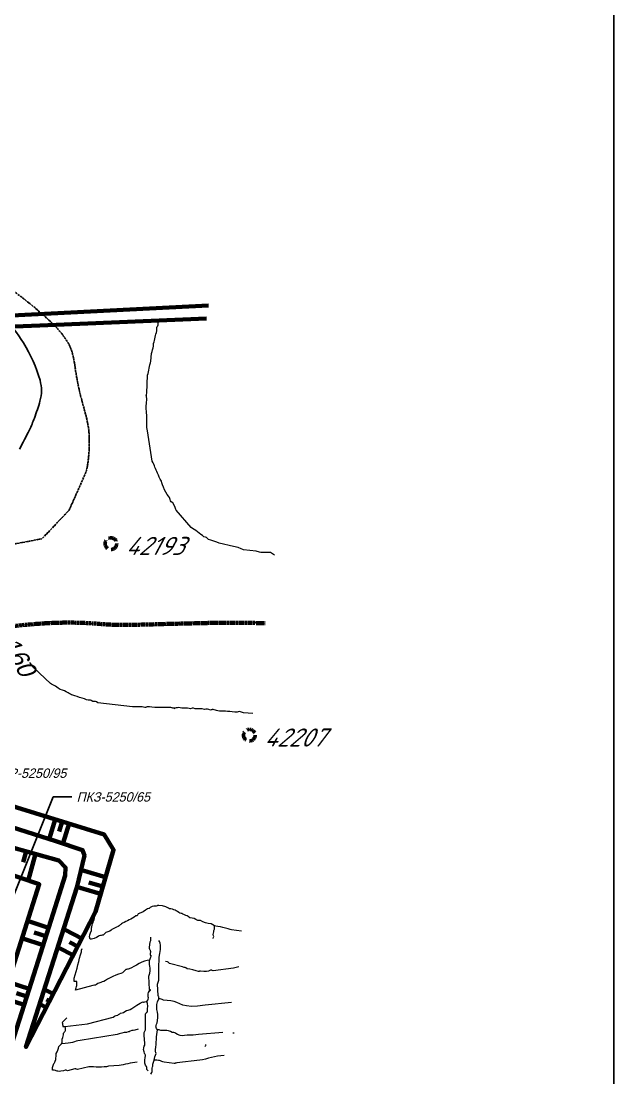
# Model space of a CAD drawing. Header units: centimetres. Extents: x -1591 to 2988, y -2086 to 1278.
# Drawn here: x -206 to 122, y -147 to 437 of the extents above; entities that cross this region are included whole.
import ezdxf
from ezdxf import colors
from ezdxf.entities.mleader import LeaderData, LeaderLine
from ezdxf.math import Vec2, Vec3

# ---------------------------------------------------------------- set-up
doc = ezdxf.new("R2010")
doc.units = ezdxf.units.CM
doc.header["$MEASUREMENT"] = 0
doc.linetypes.add('ACAD_ISO04W100', pattern=[30, 24, -3, 0, -3])
doc.linetypes.add('DASHED', pattern=[7, 5, -2, 0])
for name, color, linetype in [('layer 1', 7, 'Continuous'), ('Lines', 10, 'Continuous'), ('Дороги', 210, 'Continuous'), ('Свердловини', 90, 'Continuous')]:
    doc.layers.add(name, color=color, linetype=linetype)
doc.styles.add('style1', font='isocpeur_0.ttf', dxfattribs={"oblique": 15, "height": 10})
picture_1 = doc.add_image_def('image1.jpg', size_in_pixel=(4696, 8380))

msp = doc.modelspace()

# ---------------------------------------------------------------- linework, layer by layer
at = {"layer": 'layer 1', "lineweight": 20}
for points, knots in [([(-66.071, 142.246), (-66.856, 142.708), (-67.504, 143.193), (-68.266, 143.709), (-68.266, 143.709), (-68.266, 143.709), (-73.752, 143.709), (-73.752, 143.709), (-73.752, 143.709), (-74.662, 144.003), (-75.402, 144.145), (-76.313, 144.44), (-76.313, 144.44), (-76.313, 144.44), (-83.262, 145.172), (-83.262, 145.172), (-83.262, 145.172), (-83.399, 145.21), (-84.888, 146.39), (-88.748, 147), (-88.748, 147), (-88.748, 147), (-96.795, 148.829), (-96.795, 148.829), (-96.795, 148.829), (-98.032, 149.543), (-101.246, 150.729), (-102.647, 151.024), (-102.647, 151.024), (-103.964, 152.239), (-103.508, 152.129), (-105.208, 152.487), (-105.208, 152.487), (-107.054, 153.984), (-110.208, 156.415), (-112.157, 157.607), (-112.157, 157.607), (-112.157, 157.607), (-120.57, 167.117), (-120.57, 167.117), (-120.57, 167.117), (-120.716, 167.354), (-120.941, 169.463), (-122.398, 171.141), (-122.398, 171.141), (-124.048, 172.348), (-123.576, 172.186), (-124.227, 174.067), (-124.227, 174.067), (-125.593, 175.546), (-128.463, 181.212), (-128.616, 183.211), (-128.616, 183.211), (-129.745, 184.64), (-130.086, 186.041), (-130.811, 187.6), (-130.811, 187.6), (-131.966, 189.85), (-132.417, 191.98), (-133.737, 194.183), (-133.737, 194.183), (-133.737, 194.183), (-136.297, 211.008), (-136.297, 211.008), (-136.297, 211.008), (-137.05, 213.331), (-136.663, 216.467), (-136.663, 219.055), (-136.663, 219.055), (-137.782, 226.137), (-136.381, 227.314), (-136.663, 228.931), (-136.663, 228.931), (-137.168, 231.826), (-137.129, 228.968), (-136.663, 231.856), (-136.663, 231.856), (-136.663, 231.856), (-136.297, 241.732), (-136.297, 241.732), (-136.297, 241.732), (-135.501, 244.189), (-135.249, 247.007), (-134.468, 249.413), (-134.468, 249.413), (-134.468, 249.413), (-134.103, 253.802), (-134.103, 253.802), (-134.103, 253.802), (-133.601, 255.253), (-133.45, 256.454), (-133.005, 257.825), (-133.005, 257.825), (-133.005, 257.825), (-133.005, 259.288), (-133.005, 259.288), (-133.005, 259.288), (-132.282, 261.519), (-131.919, 263.949), (-131.177, 266.238), (-131.177, 266.238), (-131.177, 266.238), (-131.177, 268.067), (-131.177, 268.067), (-131.177, 268.067), (-130.819, 269.416), (-130.445, 268.201), (-130.445, 270.993)], [0, 0, 0, 0, 0.0357143, 0.0357143, 0.0357143, 0.0357143, 0.0714286, 0.0714286, 0.0714286, 0.0714286, 0.1071429, 0.1071429, 0.1071429, 0.1071429, 0.1428571, 0.1428571, 0.1428571, 0.1428572, 0.1785714, 0.1785714, 0.1785714, 0.1785714, 0.2142857, 0.2142857, 0.2142857, 0.2142857, 0.25, 0.25, 0.25, 0.25, 0.2857143, 0.2857143, 0.2857143, 0.2857143, 0.3214286, 0.3214286, 0.3214286, 0.3214286, 0.3571429, 0.3571429, 0.3571429, 0.3571429, 0.3928571, 0.3928571, 0.3928571, 0.3928572, 0.4285714, 0.4285714, 0.4285714, 0.4285714, 0.4642857, 0.4642857, 0.4642857, 0.4642857, 0.5, 0.5, 0.5, 0.5, 0.5357143, 0.5357143, 0.5357143, 0.5357143, 0.5714286, 0.5714286, 0.5714286, 0.5714286, 0.6071429, 0.6071429, 0.6071429, 0.6071429, 0.6428571, 0.6428571, 0.6428571, 0.6428572, 0.6785714, 0.6785714, 0.6785714, 0.6785714, 0.7142857, 0.7142857, 0.7142857, 0.7142857, 0.75, 0.75, 0.75, 0.75, 0.7857143, 0.7857143, 0.7857143, 0.7857143, 0.8214286, 0.8214286, 0.8214286, 0.8214286, 0.8571429, 0.8571429, 0.8571429, 0.8571429, 0.8928571, 0.8928571, 0.8928571, 0.8928572, 0.9285714, 0.9285714, 0.9285714, 0.9285714, 1, 1, 1, 1]), ([(-78.141, 54.829), (-78.141, 54.829), (-83.262, 55.195), (-83.262, 55.195), (-83.262, 55.195), (-84.145, 55.481), (-84.596, 55.573), (-85.457, 55.926), (-85.457, 55.926), (-86.812, 55.487), (-86.503, 55.56), (-88.017, 55.56), (-88.017, 55.56), (-92.047, 56.197), (-94.773, 55.829), (-97.527, 56.292), (-97.527, 56.292), (-98.488, 56.624), (-99.05, 56.827), (-100.087, 57.023), (-100.087, 57.023), (-100.873, 56.859), (-100.716, 56.934), (-101.55, 56.658), (-101.55, 56.658), (-102.888, 57.177), (-103.623, 57.188), (-104.842, 57.023), (-104.842, 57.023), (-106.385, 57.622), (-108.161, 57.389), (-109.963, 57.389), (-109.963, 57.389), (-111.548, 57.903), (-110.986, 57.986), (-112.523, 57.389), (-112.523, 57.389), (-114.815, 58.279), (-116.814, 57.231), (-119.107, 58.121), (-119.107, 58.121), (-120.038, 57.819), (-120.977, 57.799), (-121.667, 57.755), (-121.667, 57.755), (-122.871, 57.849), (-122.37, 57.747), (-123.496, 58.121), (-123.496, 58.121), (-123.496, 58.121), (-132.274, 58.121), (-132.274, 58.121), (-132.274, 58.121), (-137.784, 58.992), (-136.423, 58.038), (-137.76, 58.121), (-137.76, 58.121), (-139.789, 58.779), (-142.433, 58.486), (-144.71, 58.486), (-144.71, 58.486), (-144.71, 58.486), (-163.729, 60.681), (-163.729, 60.681), (-163.729, 60.681), (-165.346, 61.614), (-164.701, 61.413), (-166.655, 61.413), (-166.655, 61.413), (-168.195, 62.301), (-167.382, 62.104), (-169.216, 62.144), (-169.216, 62.144), (-170.858, 62.712), (-177.066, 64.797), (-178.36, 65.07), (-178.36, 65.07), (-179.412, 65.837), (-179.078, 65.627), (-180.188, 66.167), (-180.188, 66.167), (-181.589, 66.886), (-183.013, 67.666), (-184.578, 67.996), (-184.578, 67.996), (-185.948, 69.077), (-188.523, 70.636), (-190.064, 71.288), (-190.064, 71.288), (-190.064, 71.288), (-199.208, 80.066), (-199.208, 80.066), (-199.208, 80.066), (-199.955, 81.173), (-200.717, 81.871), (-201.403, 82.992)], [0, 0, 0, 0, 0.04, 0.04, 0.04, 0.04, 0.08, 0.08, 0.08, 0.08, 0.12, 0.12, 0.12, 0.12, 0.16, 0.16, 0.16, 0.16, 0.2, 0.2, 0.2, 0.2, 0.24, 0.24, 0.24, 0.24, 0.28, 0.28, 0.28, 0.28, 0.32, 0.32, 0.32, 0.32, 0.36, 0.36, 0.36, 0.36, 0.4, 0.4, 0.4, 0.4, 0.44, 0.44, 0.44, 0.44, 0.48, 0.48, 0.48, 0.48, 0.52, 0.52, 0.52, 0.52, 0.56, 0.56, 0.56, 0.56, 0.6, 0.6, 0.6, 0.6, 0.64, 0.64, 0.64, 0.64, 0.68, 0.68, 0.68, 0.68, 0.72, 0.72, 0.72, 0.72, 0.76, 0.76, 0.76, 0.76, 0.8, 0.8, 0.8, 0.8, 0.84, 0.84, 0.84, 0.84, 0.88, 0.88, 0.88, 0.88, 0.92, 0.92, 0.92, 0.92, 1, 1, 1, 1]), ([(-84.359, -65.506), (-84.359, -65.506), (-89.846, -64.775), (-89.846, -64.775), (-89.846, -64.775), (-91.498, -64.203), (-97.701, -62.616), (-99.355, -62.58), (-99.355, -62.58), (-99.355, -62.58), (-101.203, -61.517), (-101.203, -61.517), (-101.203, -61.517), (-103.398, -61.435), (-105.247, -60.726), (-107.036, -59.654), (-107.036, -59.654), (-107.036, -59.654), (-108.499, -59.654), (-108.499, -59.654), (-108.499, -59.654), (-110.1, -58.695), (-110.891, -58.234), (-112.889, -58.191), (-112.889, -58.191), (-114.492, -56.746), (-114.427, -57.178), (-116.18, -56.362), (-116.18, -56.362), (-117.329, -55.773), (-117.05, -55.761), (-118.375, -55.631), (-118.375, -55.631), (-120.308, -54.367), (-121.827, -53.255), (-124.227, -53.07), (-124.227, -53.07), (-124.234, -53.068), (-127.488, -51.216), (-130.079, -51.242), (-130.079, -51.242), (-130.865, -51.406), (-130.708, -51.331), (-131.542, -51.607), (-131.542, -51.607), (-132.448, -51.754), (-133.248, -51.595), (-134.834, -52.339), (-134.834, -52.339), (-136.339, -53.528), (-134.879, -52.685), (-136.297, -53.07), (-136.297, -53.07), (-137.878, -54.319), (-139.62, -55.275), (-141.418, -55.996), (-141.418, -55.996), (-142.511, -57.503), (-141.513, -56.668), (-142.881, -57.094), (-142.881, -57.094), (-144.113, -58.066), (-145.205, -58.575), (-146.539, -59.288), (-146.539, -59.288), (-147.765, -59.886), (-148.932, -60.61), (-150.196, -61.117), (-150.196, -61.117), (-152.081, -62.308), (-150.611, -61.873), (-154.951, -64.043), (-154.951, -64.043), (-156.097, -64.601), (-156.081, -64.547), (-157.146, -65.506), (-157.146, -65.506), (-157.878, -65.76), (-158.607, -65.984), (-159.34, -66.238), (-159.34, -66.238), (-159.34, -66.238), (-160.803, -67.701), (-160.803, -67.701), (-160.803, -67.701), (-161.671, -67.768), (-162.184, -67.913), (-162.998, -68.066), (-162.998, -68.066), (-163.522, -68.293), (-165.001, -69.843), (-167.387, -69.895), (-167.387, -69.895), (-167.387, -69.895), (-168.118, -69.895), (-168.118, -69.895), (-168.118, -69.895), (-168.756, -67.929), (-168.035, -67.015), (-167.387, -65.14), (-167.387, -65.14), (-167.355, -63.694), (-167.124, -63.563), (-167.021, -62.214), (-167.021, -62.214), (-166.366, -60.098), (-165.192, -58.366), (-165.192, -54.899)], [0, 0, 0, 0, 0.0357143, 0.0357143, 0.0357143, 0.0357143, 0.0714286, 0.0714286, 0.0714286, 0.0714286, 0.1071429, 0.1071429, 0.1071429, 0.1071429, 0.1428571, 0.1428571, 0.1428571, 0.1428572, 0.1785714, 0.1785714, 0.1785714, 0.1785714, 0.2142857, 0.2142857, 0.2142857, 0.2142857, 0.25, 0.25, 0.25, 0.25, 0.2857143, 0.2857143, 0.2857143, 0.2857143, 0.3214286, 0.3214286, 0.3214286, 0.3214286, 0.3571429, 0.3571429, 0.3571429, 0.3571429, 0.3928571, 0.3928571, 0.3928571, 0.3928572, 0.4285714, 0.4285714, 0.4285714, 0.4285714, 0.4642857, 0.4642857, 0.4642857, 0.4642857, 0.5, 0.5, 0.5, 0.5, 0.5357143, 0.5357143, 0.5357143, 0.5357143, 0.5714286, 0.5714286, 0.5714286, 0.5714286, 0.6071429, 0.6071429, 0.6071429, 0.6071429, 0.6428571, 0.6428571, 0.6428571, 0.6428572, 0.6785714, 0.6785714, 0.6785714, 0.6785714, 0.7142857, 0.7142857, 0.7142857, 0.7142857, 0.75, 0.75, 0.75, 0.75, 0.7857143, 0.7857143, 0.7857143, 0.7857143, 0.8214286, 0.8214286, 0.8214286, 0.8214286, 0.8571429, 0.8571429, 0.8571429, 0.8571429, 0.8928571, 0.8928571, 0.8928571, 0.8928572, 0.9285714, 0.9285714, 0.9285714, 0.9285714, 1, 1, 1, 1]), ([(-100.087, -69.53), (-99.542, -68.043), (-99.555, -68.975), (-100.087, -67.335), (-100.087, -67.335), (-99.719, -66.199), (-99.724, -65.545), (-99.355, -64.409), (-99.355, -64.409), (-99.355, -64.409), (-99.355, -62.58), (-99.355, -62.58)], [0, 0, 0, 0, 0.25, 0.25, 0.25, 0.25, 0.5, 0.5, 0.5, 0.5, 1, 1, 1, 1]), ([(-134.103, -79.039), (-134.103, -79.039), (-134.468, -79.405), (-134.468, -79.405), (-134.468, -79.405), (-135.022, -77.627), (-134.629, -78.93), (-134.468, -76.845), (-134.468, -76.845), (-134.766, -75.516), (-135.697, -76.82), (-134.834, -71.358), (-134.834, -71.358), (-134.395, -70.003), (-134.468, -70.312), (-134.468, -68.798)], [0, 0, 0, 0, 0.2, 0.2, 0.2, 0.2, 0.4, 0.4, 0.4, 0.4, 0.6, 0.6, 0.6, 0.6, 1, 1, 1, 1]), ([(-134.468, -79.405), (-134.928, -80.393), (-134.987, -80.473), (-135.2, -81.6), (-135.2, -81.6), (-138.741, -81.6), (-143.328, -84.884), (-146.539, -86.354), (-146.539, -86.354), (-147.269, -86.496), (-147.637, -86.582), (-148.367, -86.72), (-148.367, -86.72), (-148.367, -86.72), (-150.196, -88.549), (-150.196, -88.549), (-150.196, -88.549), (-152.066, -88.902), (-158.905, -92.095), (-160.437, -93.304), (-160.437, -93.304), (-161.972, -93.628), (-162.194, -94.078), (-163.729, -94.401), (-163.729, -94.401), (-165.004, -95.337), (-165.03, -95.374), (-166.655, -95.498), (-166.655, -95.498), (-166.655, -95.498), (-176.165, -98.059), (-176.165, -98.059), (-176.165, -98.059), (-175.87, -97.149), (-175.728, -96.409), (-175.434, -95.498), (-175.434, -95.498), (-175.434, -95.498), (-175.434, -93.304), (-175.434, -93.304), (-175.434, -93.304), (-175.434, -93.304), (-176.897, -93.304), (-176.897, -93.304), (-176.897, -93.304), (-176.897, -93.304), (-176.897, -91.475), (-176.897, -91.475), (-176.897, -91.475), (-175.226, -86.648), (-174.397, -81.545), (-172.873, -76.845), (-172.873, -76.845), (-172.873, -75.375), (-172.936, -76.121), (-172.507, -75.016)], [0, 0, 0, 0, 0.0666667, 0.0666667, 0.0666667, 0.0666667, 0.1333333, 0.1333333, 0.1333333, 0.1333333, 0.2, 0.2, 0.2, 0.2, 0.2666667, 0.2666667, 0.2666667, 0.2666667, 0.3333333, 0.3333333, 0.3333333, 0.3333333, 0.4, 0.4, 0.4, 0.4, 0.4666667, 0.4666667, 0.4666667, 0.4666667, 0.5333333, 0.5333333, 0.5333333, 0.5333333, 0.6, 0.6, 0.6, 0.6, 0.6666667, 0.6666667, 0.6666667, 0.6666667, 0.7333333, 0.7333333, 0.7333333, 0.7333333, 0.8, 0.8, 0.8, 0.8, 0.8666667, 0.8666667, 0.8666667, 0.8666667, 1, 1, 1, 1]), ([(-89.846, -105.008), (-89.846, -105.008), (-104.476, -106.471), (-104.476, -106.471), (-104.476, -106.471), (-117.279, -108.638), (-118.166, -104.807), (-123.496, -103.911), (-123.496, -103.911), (-123.496, -103.911), (-127.519, -103.545), (-127.519, -103.545), (-127.519, -103.545), (-128.48, -103.213), (-129.042, -103.01), (-130.079, -102.814), (-130.079, -102.814), (-130.174, -101.61), (-130.072, -102.11), (-130.445, -100.985), (-130.445, -100.985), (-130.445, -100.985), (-130.811, -94.767), (-130.811, -94.767), (-130.811, -94.767), (-130.557, -94.035), (-130.333, -93.305), (-130.079, -92.572), (-130.079, -92.572), (-130.067, -92.498), (-130.109, -81.174), (-129.714, -78.674), (-129.714, -78.674), (-129.117, -76.834), (-128.7, -71.812), (-130.079, -70.627)], [0, 0, 0, 0, 0.1, 0.1, 0.1, 0.1, 0.2, 0.2, 0.2, 0.2, 0.3, 0.3, 0.3, 0.3, 0.4, 0.4, 0.4, 0.4, 0.5, 0.5, 0.5, 0.5, 0.6, 0.6, 0.6, 0.6, 0.7, 0.7, 0.7, 0.7, 0.8, 0.8, 0.8, 0.8, 1, 1, 1, 1]), ([(-135.2, -97.693), (-135.2, -97.693), (-135.2, -98.425), (-135.2, -98.425), (-135.2, -98.425), (-134.435, -97.848), (-134.435, -98.27), (-135.2, -97.693), (-135.2, -97.693), (-135.2, -97.693), (-135.566, -90.378), (-135.566, -90.378), (-135.566, -90.378), (-135.473, -89.826), (-134.501, -88.096), (-134.834, -85.989), (-134.834, -85.989), (-135.375, -84.321), (-135.2, -83.436), (-135.2, -81.6)], [0, 0, 0, 0, 0.1666667, 0.1666667, 0.1666667, 0.1666667, 0.3333333, 0.3333333, 0.3333333, 0.3333333, 0.5, 0.5, 0.5, 0.5, 0.6666667, 0.6666667, 0.6666667, 0.6666667, 1, 1, 1, 1]), ([(-85.822, -85.257), (-86.866, -85.454), (-87.761, -85.669), (-88.748, -85.989), (-88.748, -85.989), (-88.748, -85.989), (-100.087, -87.452), (-100.087, -87.452), (-100.087, -87.452), (-101.144, -86.997), (-100.22, -87.191), (-101.55, -87.086), (-101.55, -87.086), (-101.707, -87.121), (-102.996, -88.203), (-105.208, -87.818), (-105.208, -87.818), (-108.635, -87.22), (-107.258, -87.84), (-108.134, -87.818), (-108.134, -87.818), (-109.367, -87.339), (-113.003, -86.384), (-114.352, -86.354), (-114.352, -86.354), (-115.812, -85.314), (-115.242, -85.799), (-116.912, -85.257), (-116.912, -85.257), (-116.912, -85.257), (-124.227, -83.428), (-124.227, -83.428), (-124.227, -83.428), (-125.791, -82.019), (-124.578, -82.513), (-126.422, -82.331)], [0, 0, 0, 0, 0.1, 0.1, 0.1, 0.1, 0.2, 0.2, 0.2, 0.2, 0.3, 0.3, 0.3, 0.3, 0.4, 0.4, 0.4, 0.4, 0.5, 0.5, 0.5, 0.5, 0.6, 0.6, 0.6, 0.6, 0.7, 0.7, 0.7, 0.7, 0.8, 0.8, 0.8, 0.8, 1, 1, 1, 1]), ([(-135.931, -142.682), (-136.986, -141.233), (-136.516, -142.73), (-136.663, -140.853), (-136.663, -140.853), (-136.879, -140.155), (-138.136, -139.332), (-137.76, -136.829), (-137.76, -136.829), (-137.021, -131.899), (-137.863, -135.255), (-138.492, -130.977), (-138.492, -130.977), (-138.46, -129.529), (-138.381, -129.626), (-137.76, -128.417), (-137.76, -128.417), (-137.738, -128.321), (-138.437, -122.64), (-138.126, -121.467), (-138.126, -121.467), (-137.993, -121.234), (-137.527, -120.258), (-137.395, -120.004), (-137.395, -120.004), (-137.395, -120.004), (-137.395, -111.226), (-137.395, -111.226), (-137.395, -111.226), (-136.875, -110.569), (-136.744, -110.432), (-136.297, -109.763), (-136.297, -109.763), (-136.297, -107.946), (-136.05, -105.854), (-136.663, -104.277), (-136.663, -104.277), (-134.779, -102.658), (-137.054, -101.028), (-135.2, -98.425)], [0, 0, 0, 0, 0.0909091, 0.0909091, 0.0909091, 0.0909091, 0.1818182, 0.1818182, 0.1818182, 0.1818182, 0.2727273, 0.2727273, 0.2727273, 0.2727273, 0.3636364, 0.3636364, 0.3636364, 0.3636364, 0.4545455, 0.4545455, 0.4545455, 0.4545455, 0.5454545, 0.5454545, 0.5454545, 0.5454546, 0.6363636, 0.6363636, 0.6363636, 0.6363636, 0.7272727, 0.7272727, 0.7272727, 0.7272727, 0.8181818, 0.8181818, 0.8181818, 0.8181818, 1, 1, 1, 1]), ([(-180.92, -113.421), (-180.92, -113.421), (-183.48, -115.981), (-183.48, -115.981), (-183.48, -115.981), (-183.413, -116.85), (-183.268, -117.363), (-183.115, -118.176), (-183.115, -118.176), (-183.115, -118.176), (-182.017, -118.176), (-182.017, -118.176), (-182.017, -118.176), (-182.017, -118.176), (-169.581, -116.713), (-169.581, -116.713), (-169.581, -116.713), (-169.581, -116.713), (-155.317, -113.055), (-155.317, -113.055), (-155.317, -113.055), (-154.09, -112.154), (-154.291, -112.248), (-152.756, -111.958), (-152.756, -111.958), (-152.099, -111.438), (-151.962, -111.307), (-151.293, -110.86), (-151.293, -110.86), (-149.851, -110.718), (-149.139, -110.233), (-148.002, -109.397), (-148.002, -109.397), (-146.279, -109.228), (-146.638, -108.961), (-145.075, -108.3), (-145.075, -108.3), (-135.707, -102.338), (-140.599, -105.805), (-136.663, -104.277)], [0, 0, 0, 0, 0.0909091, 0.0909091, 0.0909091, 0.0909091, 0.1818182, 0.1818182, 0.1818182, 0.1818182, 0.2727273, 0.2727273, 0.2727273, 0.2727273, 0.3636364, 0.3636364, 0.3636364, 0.3636364, 0.4545455, 0.4545455, 0.4545455, 0.4545455, 0.5454545, 0.5454545, 0.5454545, 0.5454546, 0.6363636, 0.6363636, 0.6363636, 0.6363636, 0.7272727, 0.7272727, 0.7272727, 0.7272727, 0.8181818, 0.8181818, 0.8181818, 0.8181818, 1, 1, 1, 1]), ([(-94.601, -121.467), (-94.601, -121.467), (-108.134, -122.565), (-108.134, -122.565), (-108.134, -122.565), (-109.967, -123.159), (-112.283, -122.93), (-114.352, -122.93), (-114.352, -122.93), (-116.579, -123.283), (-117.572, -123.578), (-119.838, -122.565), (-119.838, -122.565), (-121.112, -121.629), (-121.138, -121.592), (-122.764, -121.467), (-122.764, -121.467), (-124.202, -120.637), (-124.204, -120.852), (-125.69, -120.37), (-125.69, -120.37), (-125.69, -120.37), (-128.982, -120.37), (-128.982, -120.37), (-128.982, -120.37), (-130.056, -120.014), (-129.655, -120.093), (-130.811, -120.004), (-130.811, -120.004), (-132.387, -117.792), (-131.398, -118.601), (-130.811, -114.884), (-130.811, -114.884), (-130.031, -109.952), (-132.595, -107.715), (-130.079, -102.814)], [0, 0, 0, 0, 0.1, 0.1, 0.1, 0.1, 0.2, 0.2, 0.2, 0.2, 0.3, 0.3, 0.3, 0.3, 0.4, 0.4, 0.4, 0.4, 0.5, 0.5, 0.5, 0.5, 0.6, 0.6, 0.6, 0.6, 0.7, 0.7, 0.7, 0.7, 0.8, 0.8, 0.8, 0.8, 1, 1, 1, 1]), ([(-141.418, -119.639), (-144.974, -120.869), (-144.361, -120.179), (-145.075, -120.37), (-145.075, -120.37), (-146.513, -121.2), (-146.515, -120.986), (-148.002, -121.467), (-148.002, -121.467), (-149.603, -121.502), (-151.67, -122.094), (-153.122, -122.565), (-153.122, -122.565), (-153.122, -122.565), (-173.605, -125.857), (-173.605, -125.857), (-173.605, -125.857), (-177.164, -126.419), (-177.726, -127.685), (-183.846, -127.685), (-183.846, -127.685), (-183.407, -126.33), (-183.48, -126.639), (-183.48, -125.125), (-183.48, -125.125), (-183.128, -124.039), (-182.841, -123.038), (-182.749, -121.833), (-182.749, -121.833), (-182.237, -121.186), (-182.087, -121.05), (-181.651, -120.37), (-181.651, -120.37), (-181.683, -118.932), (-181.598, -119.467), (-182.017, -118.176)], [0, 0, 0, 0, 0.1, 0.1, 0.1, 0.1, 0.2, 0.2, 0.2, 0.2, 0.3, 0.3, 0.3, 0.3, 0.4, 0.4, 0.4, 0.4, 0.5, 0.5, 0.5, 0.5, 0.6, 0.6, 0.6, 0.6, 0.7, 0.7, 0.7, 0.7, 0.8, 0.8, 0.8, 0.8, 1, 1, 1, 1]), ([(-93.869, -134.269), (-99.098, -134.269), (-103.216, -136.168), (-107.402, -136.829), (-107.402, -136.829), (-107.402, -136.829), (-120.204, -138.292), (-120.204, -138.292), (-120.204, -138.292), (-121.103, -138.616), (-120.831, -138.497), (-121.667, -138.658), (-121.667, -138.658), (-121.667, -138.658), (-127.153, -137.927), (-127.153, -137.927), (-127.153, -137.927), (-129.57, -137.493), (-128.317, -136.829), (-132.64, -136.829), (-132.64, -136.829), (-132.522, -135.297), (-132.151, -134.482), (-131.542, -133.172), (-131.542, -133.172), (-132.028, -131.92), (-131.908, -132.481), (-131.908, -130.977), (-131.908, -130.977), (-131.334, -127.349), (-131.445, -123.289), (-130.811, -120.004)], [0, 0, 0, 0, 0.1111111, 0.1111111, 0.1111111, 0.1111111, 0.2222222, 0.2222222, 0.2222222, 0.2222222, 0.3333333, 0.3333333, 0.3333333, 0.3333333, 0.4444444, 0.4444444, 0.4444444, 0.4444445, 0.5555556, 0.5555556, 0.5555556, 0.5555556, 0.6666667, 0.6666667, 0.6666667, 0.6666667, 0.7777778, 0.7777778, 0.7777778, 0.7777778, 1, 1, 1, 1]), ([(-142.149, -137.927), (-145.155, -138.163), (-149.404, -139.341), (-152.025, -139.755), (-152.025, -139.755), (-152.025, -139.755), (-157.877, -140.121), (-157.877, -140.121), (-157.877, -140.121), (-160.592, -141.002), (-165.713, -140.487), (-168.85, -140.487), (-168.85, -140.487), (-168.85, -140.487), (-175.068, -141.95), (-175.068, -141.95), (-175.068, -141.95), (-175.967, -141.627), (-175.695, -141.746), (-176.531, -141.584), (-176.531, -141.584), (-176.531, -141.584), (-180.554, -142.682), (-180.554, -142.682), (-180.554, -142.682), (-182.041, -142.137), (-181.108, -142.15), (-182.749, -142.682), (-182.749, -142.682), (-187.356, -143.461), (-185.722, -142.387), (-188.967, -142.316), (-188.967, -142.316), (-188.605, -137.613), (-187.636, -139.242), (-187.138, -136.464), (-187.138, -136.464), (-187.104, -134.93), (-186.806, -134.705), (-186.772, -133.172), (-186.772, -133.172), (-185.953, -131.753), (-185.839, -130.681), (-185.309, -129.148), (-185.309, -129.148), (-185.309, -129.148), (-183.846, -127.685), (-183.846, -127.685)], [0, 0, 0, 0, 0.0769231, 0.0769231, 0.0769231, 0.0769231, 0.1538462, 0.1538462, 0.1538462, 0.1538462, 0.2307692, 0.2307692, 0.2307692, 0.2307692, 0.3076923, 0.3076923, 0.3076923, 0.3076923, 0.3846154, 0.3846154, 0.3846154, 0.3846154, 0.4615385, 0.4615385, 0.4615385, 0.4615385, 0.5384615, 0.5384615, 0.5384615, 0.5384615, 0.6153846, 0.6153846, 0.6153846, 0.6153846, 0.6923077, 0.6923077, 0.6923077, 0.6923077, 0.7692308, 0.7692308, 0.7692308, 0.7692308, 0.8461538, 0.8461538, 0.8461538, 0.8461539, 1, 1, 1, 1]), ([(-134.468, -144.51), (-133.352, -142.943), (-133.737, -143.252), (-133.737, -141.218), (-133.737, -141.218), (-133.318, -139.927), (-133.403, -140.462), (-133.371, -139.024), (-133.371, -139.024), (-133.118, -138.292), (-132.893, -137.562), (-132.64, -136.829)], [0, 0, 0, 0, 0.25, 0.25, 0.25, 0.25, 0.5, 0.5, 0.5, 0.5, 1, 1, 1, 1])]:
    msp.add_open_spline(points, degree=3, knots=knots, dxfattribs=at)
for points in [[(-121.301, 57.389), (-121.301, 57.389), (-121.667, 57.755), (-121.667, 57.755)], [(-88.383, -121.833), (-88.383, -121.833), (-89.114, -121.833), (-89.114, -121.833)], [(-104.476, -129.148), (-104.004, -128.39), (-104.11, -129.278), (-104.11, -128.051)]]:
    msp.add_open_spline(points, degree=3, dxfattribs=at)
at = {"layer": 'Lines', "linetype": 'ACAD_ISO04W100', "ltscale": 0.05, "flags": 128}
msp.add_lwpolyline([(-587.773, 207.009, -0.0212117), (-589.749, 186.315, -0.0476861), (-591.887, 177.301), (-603.932, 141.93), (-610.039, 123.995), (-615.835, 106.974, 0.0392928), (-616.907, 102.769, 0.0113429), (-619.126, 87.925, 0.0674791), (-618.914, 64.313, 0.0960702), (-613.43, 48.579, 0.0199594), (-609.704, 42.724, 0.0177689), (-605.035, 36.482, 0.0270761), (-595.205, 25.539, 0.0585112), (-589.846, 21.312, 0.0628745), (-586.025, 19.581, 0.0269257), (-576.555, 17.204, 0.0480695), (-555.95, 15.218, 0.0959753), (-545.702, 17.204), (-525.291, 25.421), (-494.467, 37.83, 0.1380731), (-485.545, 44.714, 0.1101383), (-479.825, 57.526, 0.1081095), (-479.94, 65.204, -0.1243361), (-479.825, 71.906, -0.0415182), (-476.295, 81.654, -0.0276893), (-469.042, 95.388, -0.0251692), (-458.062, 111.733, -0.0591242), (-452.271, 117.827, -0.0668276), (-444.712, 122.558, 0.0801663), (-438.505, 126.676, 0.0031175), (-435.236, 129.734, 0.0012629), (-427.231, 137.354, 0.0053632), (-411.203, 153.021, 0.1396406), (-410.776, 153.788), (-406.488, 172.013), (-402.132, 190.527), (-398.133, 207.525, -0.0542184), (-396.921, 210.958, -0.0183185), (-391.915, 220.471, -0.0154886), (-389.148, 224.964, -0.0328366), (-387.643, 226.95, -0.0764845), (-383.522, 230.448, 0.0336632), (-373.562, 237.537, 0.0393387), (-365.271, 245.487, -0.074433), (-360.587, 249.388, -0.1164678), (-356.343, 250.767, 0.0848861), (-350.449, 252.281, 0.0336918), (-338.342, 258.711, -0.0253707), (-322.416, 267.511, -0.0089839), (-299.618, 278.137, -0.0179333), (-287.924, 282.839, -0.0201993), (-272.937, 287.574, -0.0207865), (-258.046, 290.969, -0.0065306), (-249.323, 292.461, -0.0069469), (-241.088, 293.643, -0.0146282), (-234.668, 294.283, -0.0150292), (-228.394, 294.534, -0.0637536), (-222.632, 293.855, -0.05309), (-216.097, 291.464, -0.0398165), (-210.291, 288.011, -0.0195547), (-199.396, 279.641, -0.0166671), (-188.98, 270.365, -0.0323658), (-184.105, 265.082, -0.0437983), (-179.837, 258.748, -0.06279), (-177.857, 253.791, -0.0311757), (-176.388, 246.242, 0.0215833), (-174.476, 235.304, 0.016567), (-171.167, 222.313, -0.0260515), (-169.22, 214.01, -0.0342501), (-168.597, 208.363, -0.0237014), (-168.646, 200.159, -0.0284808), (-169.66, 191.011, -0.0629307), (-170.867, 187.01), (-175.943, 175.604), (-179.731, 167.092), (-186.413, 160.078), (-194.728, 151.35), (-210.23, 148.406), (-224.64, 145.669, 0.0397162), (-231.369, 143.828, 0.0145226), (-249.094, 136.841, 0.016679), (-265.834, 129.003, 0.0187627), (-280.185, 120.999, 0.0151617), (-288.241, 115.759, 0.0083399), (-302.421, 105.558, 0.0241812), (-322.725, 88.847, 0.0278276), (-338.768, 72.57, 0.0266086), (-345.851, 63.616, 0.0192038), (-354.487, 50.368, 0.0372485), (-358.701, 41.966, 0.0328567), (-362.099, 31.87, 0.11871), (-362.228, 26.197, 0.0658648), (-358.801, 16.665)], format="xyb", dxfattribs=at)
at = {"layer": 'Lines'}
msp.add_lwpolyline([(-207.191, 200.823, 0.007271), (-201.703, 211.501, 0.0265187), (-198.896, 218.012, 0.0189628), (-195.813, 227.434, 0.139365), (-195.798, 238.921, 0.0700135), (-204.894, 259.543, 0.0542035), (-216.456, 274.333, 0.113886)], format="xyb", dxfattribs=at)
at = {"layer": 'Lines', "color": 2, "linetype": 'ACAD_ISO04W100', "lineweight": 60, "ltscale": 0.05, "flags": 128}
msp.add_lwpolyline([(-384.763, -1719.045, -0.0473979), (-369.185, -1703.865, -0.0804125), (-357.995, -1697.499, -0.0221461), (-340.684, -1691.906, 0.0332396), (-329.229, -1687.922, 0.0119518), (-304.294, -1676.636, 0.0316261), (-295.27, -1671.563, 0.0106622), (-289.1, -1667.372, 0.0037039), (-271.698, -1654.805, 0.0103155), (-255.183, -1642.159, 0.0292409), (-249.724, -1637.248, 0.096762), (-246.424, -1632.285, 0.0334683), (-240.934, -1616.101, 0.0225267), (-239.227, -1608.284, 0.0291448), (-238.537, -1602.135, 0.1095233), (-240.497, -1590.344, 0.1369562), (-246.36, -1582.714, 0.0142794), (-251.556, -1579.044, -0.0101864), (-258.881, -1573.96, -0.007342), (-278.993, -1558.931, -0.0227822), (-285.174, -1553.703, -0.0900094), (-288.638, -1549.087, -0.0843196), (-290.432, -1543.2, -0.0483892), (-290.565, -1538.923, -0.028938), (-289.684, -1531.834, -0.0371611), (-286.662, -1520.275, -0.0540683), (-283.174, -1512.827, -0.0400519), (-278.421, -1506.255, -0.0335161), (-271.655, -1499.322, -0.0421213), (-261.6, -1491.736, 0.038753), (-250.62, -1483.567, 0.0222848), (-243.708, -1476.975, 0.0604493), (-241.587, -1474.149, 0.0798615), (-240.168, -1470.421, 0.0290887), (-238.582, -1459.644, 0.0181392), (-237.974, -1447.88, 0.047515), (-238.332, -1443.388, 0.0293331), (-239.691, -1437.664, 0.0176021), (-242.839, -1428.383, 0.0126682), (-246.21, -1420.126, 0.0269406), (-248.098, -1416.379, 0.0389206), (-252.74, -1409.57, 0.0172309), (-264.869, -1395.478, 0.0040793), (-276.204, -1383.392, 0.0064367), (-283.546, -1375.885, 0.019066), (-301.01, -1359.763, -0.0220633), (-316.019, -1345.739, -0.0060321), (-327.477, -1333.761, -0.0113489), (-333.342, -1327.185, -0.0037075), (-341.982, -1316.892, 0.0024174), (-355.192, -1301.071, 0.0048878), (-360.982, -1294.339, -0.0093461), (-363.979, -1290.791, -0.0546895), (-365.567, -1288.332, -0.0322719), (-367.493, -1283.771, -0.0119872), (-368.356, -1281.087, 0.0060467), (-370.004, -1275.748, 0.0312036), (-379.285, -1252.082, -0.050638), (-384.443, -1237.264, -0.0170539), (-386.362, -1227.779, -0.0045143), (-392.06, -1191.675, -0.0022411), (-394.683, -1173.457, -0.0250624), (-394.828, -1171.816, -0.030396), (-394.778, -1169.579, -0.0052679), (-393.57, -1156.734, -0.0055788), (-392.232, -1145.202, -0.0062605), (-390.797, -1134.957, -0.034076), (-388.639, -1125.295, -0.0385085), (-385.512, -1117.109, -0.0318171), (-383.334, -1113.175, -0.0228333), (-379.723, -1108.06, -0.0352647), (-375.316, -1103.145, -0.0466105), (-371.417, -1100.016, -0.0556285), (-366.168, -1097.337, -0.0521481), (-360.09, -1095.743, -0.0260179), (-350.528, -1094.78, 0.0219728), (-339.199, -1093.732, 0.0055631), (-327.673, -1092.021, 0.0046846), (-314.029, -1089.71, 0.0251931), (-301.597, -1086.831, 0.0290246), (-291.138, -1083.178, 0.0628473), (-285.057, -1079.7, 0.0585663), (-279.622, -1074.513, 0.0505616), (-275.445, -1068.285, 0.1036694), (-274.416, -1064.744, 0.0014406), (-274.136, -1060.955, -0.0011046), (-273.775, -1056.014, -0.0051859), (-272.393, -1039.881, 0.0392212), (-272.356, -1037.737, 0.0269718), (-272.382, -1037.509, 0.0008512), (-273.618, -1030.332, 0.0012128), (-275.259, -1021.028, 0.0052482), (-275.667, -1018.883, 0.0513741), (-276.066, -1017.594, 0.0075942), (-279.768, -1009.272, 0.0147505), (-283.298, -1002.206, 0.0261982), (-285.605, -998.401, 0.0683712), (-289.399, -994.196, 0.0506234), (-295.702, -989.893, 0.0064353), (-301.081, -987.058, -0.0050058), (-308.007, -983.433, -0.0041234), (-336.197, -968.017, -0.0155222), (-343.521, -963.63, -0.0317076), (-349.997, -958.867, 0.0206546), (-359.77, -951.341, 0.0133116), (-366.994, -946.522, -0.0105101), (-376.177, -940.47, -0.0281671), (-383.838, -934.523, -0.108411), (-385.356, -932.478, -0.0562654), (-386.032, -930.366, -0.0095222), (-388.353, -917.51, -0.0043697), (-390.151, -905.677, -0.0207906), (-390.404, -903.173, -0.0542254), (-390.194, -898.938, -0.0178248), (-387.722, -886.315, -0.0127486), (-385.729, -878.656, -0.0134491), (-383.463, -871.504, -0.1000092), (-377.743, -861.813, 0.1185946), (-373.204, -853.435, 0.0251366), (-371.432, -845.124, -0.0213324), (-369.418, -835.317, -0.0100478), (-367.418, -827.956, 0.0133287), (-365.947, -822.397, 0.039298), (-365.12, -817.048, 0.0155451), (-364.521, -803.394, 0.0821467), (-366.783, -788.543, -0.106119), (-367.991, -776.925, -0.033215), (-366.878, -770.598, 0.0278131), (-365.467, -763.06, 0.0380871), (-364.708, -748.823, -0.0474699), (-363.885, -737.404, -0.0301545), (-361.515, -727.151, -0.0468862), (-358.994, -720.861, -0.0039128), (-356.354, -715.823, -0.0021424), (-351.422, -706.681, -0.0029044), (-341.394, -688.535, -0.0029558), (-331.331, -670.821, -0.0238289), (-326.026, -662.547, -0.0423921), (-322.451, -658.325, -0.1084446), (-317.006, -654.854, 0.0579429), (-306.306, -649.456, 0.0165756), (-300.61, -645.423, 0.0203029), (-296.215, -641.797, 0.1171845), (-291.128, -634.473, 0.1105443), (-289.685, -625.145, 0.0431328), (-290.861, -617.51, 0.0423828), (-293.362, -610.058, 0.0186078), (-297.696, -600.988, 0.0720519), (-299.226, -598.875, 0.0132199), (-303.959, -594.25, -0.0104841), (-309.959, -588.453, -0.0012392), (-313.227, -585.143, 0.0010976), (-316.916, -581.405, 0.0268446), (-326.785, -572.465, -0.0176424), (-342.043, -559.144, -0.0423681), (-353.799, -546.09, -0.1205315), (-356.283, -540.351, -0.0325436), (-356.765, -535.712, -0.0177069), (-356.791, -527.145, -0.0069197), (-356.324, -517.026, -0.0270226), (-356.029, -514.447, -0.0317193), (-354.915, -509.723, -0.0074862), (-348.65, -490.156, -0.0069698), (-343.661, -475.997, -0.0308176), (-342.292, -472.886, -0.0451209), (-340.814, -470.56, -0.0089156), (-332.121, -459.681, -0.0143963), (-323.24, -449.571, -0.0173153), (-315.338, -441.649, -0.1381179), (-308.694, -438.212, 0.1499389), (-302.628, -434.893, 0.0834774), (-299.219, -429.972, 0.0630029), (-296.78, -422.449, 0.030973), (-295.947, -415.862, 0.038456), (-296.017, -410.513, 0.0488278), (-297.357, -403.451, 0.0938969), (-299.068, -400.1, 0.0407611), (-302.88, -395.934, 0.0120877), (-317.123, -383.339, 0.0108945), (-327.85, -374.697, -0.0147951), (-335.7, -368.271, -0.0422526), (-342.433, -361.34, -0.0482439), (-347.143, -354.304, -0.0647975), (-349.926, -347.003, -0.0515781), (-351.212, -337.288, -0.018872), (-351.146, -330.073, -0.0150215), (-350.449, -321.035, -0.0284294), (-347.488, -303.124, -0.0652662), (-344.76, -295.673, -0.0185546), (-341.609, -290.151, -0.0136031), (-336.837, -282.91, -0.0211413), (-328.744, -272.315, 0.0351732), (-324.057, -265.808, 0.0118911), (-319.577, -258.163, 0.0104147), (-314.856, -249.215, 0.0045856), (-308.251, -235.734, -0.0031654), (-298.74, -216.177, -0.0087001), (-294.537, -208.034, 0.0146212), (-292.094, -203.158, 0.0754241), (-290.967, -199.308, 0.0158673), (-289.027, -180.44, 0.0075807), (-288.196, -165.504, 0.0105284), (-287.988, -154.734, 0.0248873), (-288.559, -143.649, 0.0416438), (-289.777, -137.121, 0.0401492), (-292.314, -130.128, 0.025546), (-297.7, -119.763, 0.0146682), (-303.55, -110.427, -0.0204543), (-307.669, -103.682, -0.0148985), (-309.684, -99.787, 0.014446), (-311.758, -95.768, 0.0607072), (-315.436, -90.688, -0.0423365), (-320.963, -83.616, -0.0400263), (-326.4, -73.634, -0.0515496), (-329.142, -65.237, -0.0236704), (-330.672, -56.074, -0.0214167), (-331.443, -45.837, -0.0057087), (-331.787, -29.435, -0.0090045), (-331.698, -19.034, -0.0054068), (-331.249, -6.983, -0.0070233), (-330.672, 2.283, -0.0134176), (-329.697, 11.711, -0.0153396), (-328.372, 19.896, -0.0178074), (-327.419, 24.023, -0.0043229), (-322.749, 40.828, -0.015118), (-318.292, 54.742, -0.0206576), (-314.31, 64.668, -0.0812986), (-308.533, 73.39, -0.064769), (-298.463, 81.77, -0.01821), (-291.433, 85.874, -0.0394142), (-287.984, 87.386, -0.0162802), (-280.987, 89.564, -0.0092973), (-268.559, 92.747, -0.0106329), (-245.616, 97.656, -0.0110321), (-223.319, 101.426, -0.0166473), (-197.659, 104.315, -0.0219454), (-178.079, 104.999, -0.0192177), (-161.867, 104.231, 0.0236507), (-148.686, 103.723, 0.005019), (-137.434, 103.935, -0.0017675), (-105.49, 104.744, -0.0054482), (-94.39, 104.865, -0.0026126), (-71.241, 104.744)], format="xyb", dxfattribs=at)
at = {"layer": 'Дороги', "color": 2, "lineweight": 60}
for p, q in [((-187.335, -3.752), (-190.545, -14.167)), ((-183.596, -4.904), (-185.286, -10.387)), ((-179.756, -6.087), (-183.009, -16.642)), ((-203.411, -21.418), (-205.055, -27.341)), ((-198.271, -22.845), (-202.191, -36.967)), ((-159.552, -35.681), (-172.639, -31.84)), ((-161.059, -40.816), (-168.884, -38.52)), ((-162.26, -44.908), (-174.877, -41.205)), ((-191.044, -63.616), (-202.207, -60.056)), ((-194.087, -73.155), (-205.24, -69.598)), ((-192.554, -68.348), (-198.952, -66.307)), ((-172.691, -69.488), (-181.865, -64.773)), ((-177.434, -78.715), (-185.386, -74.627)), ((-174.952, -73.887), (-179.498, -71.55)), ((-201.786, -97.295), (-212.614, -93.841)), ((-188.473, -100.191), (-193.021, -97.853)), ((-204.634, -106.227), (-215.43, -102.784)), ((-203.136, -101.528), (-208.797, -99.722)), ((-190.49, -104.115), (-192.259, -103.206)), ((-192.303, -107.641), (-195.239, -106.132))]:
    msp.add_line(p, q, dxfattribs=at)
for points in [[(-430.315, 432.085), (-488.301, 358.135), (-493.57, 347.835), (-490.655, 337.87), (-479.888, 325.611), (-473.826, 318.708), (-469.672, 312.019), (-466.309, 296.121), (-464.458, 284.084), (-457.27, 273.499), (-449.598, 267.434), (-441.579, 265.245), (-404.422, 267.062), (-354.614, 268.618), (-244.216, 273.011), (-102.658, 280.207)], [(-250.912, 266.995), (-186.801, 269.64), (-103.663, 273.072)], [(-223.582, -162.415), (-212.719, -131.575), (-198.002, -85.431), (-187.419, -52.248), (-181.812, -34.67), (-181.626, -30.381), (-185.397, -26.419), (-227.727, -14.668), (-236.164, -35.858), (-299.154, -17.516), (-384.641, 7.776), (-459.719, 31.312), (-498.985, 44.647), (-547.575, 54.636), (-644.92, 89.319), (-653.76, 90.229), (-659.724, 87.226), (-680.706, 53.296), (-681.866, 48.188), (-679.952, 44.515), (-544.329, 2.46), (-236.947, -87.441)], [(-547.575, 54.636), (-502.943, 40.496), (-353.662, -6.46), (-231.918, -44.137), (-241.76, -79.493), (-247.35, -92.624), (-249.367, -94.288), (-269.62, -89.472), (-271.211, -96.165), (-251.523, -100.715), (-245.254, -100.234), (-240.639, -96.175), (-238.607, -91.6), (-216.998, -32.473), (-196.201, -39.569), (-252.02, -214.908), (-267.302, -264.862), (-270.555, -268.055), (-287.719, -263.293), (-328.242, -251.415), (-355.56, -243.748)], [(-245.735, -20.52), (-235.53, 4.154), (-229.085, 9.116), (-160.339, -12.072), (-155.102, -20.52), (-165.192, -54.899), (-203.583, -129.587), (-175.382, -41.412), (-171.206, -23.653), (-172.295, -20.704), (-186.974, -15.817), (-227.822, -2.898), (-231.477, -9.834), (-240.151, -30.812), (-459.951, 39.027), (-470.624, 41.988)]]:
    msp.add_lwpolyline(points, dxfattribs=at)
at = {"layer": 'Свердловини', "linetype": 'DASHED', "lineweight": 50}
for centre in [(-156.61, 148.669), (-80.017, 42.802)]:
    msp.add_circle(centre, 3.238, dxfattribs=at)

# ---------------------------------------------------------------- texts
at = {"layer": 'Свердловини', "linetype": 'DASHED', "char_height": 10, "attachment_point": 1, "style": 'style1'}
for s, insert in [('{\\fGOST Common|b0|i1|c204|p34;42193}', (-148.635, 152.391)), ('{\\fGOST Common|b0|i1|c204|p34;42207}', (-72.042, 46.524))]:
    msp.add_mtext_dynamic_manual_height_columns(s, width=5.3259, gutter_width=12.5, heights=[0], dxfattribs=dict(at, insert=insert))
at = {"layer": 'Свердловини', "insert": (-209.143, 98.35), "char_height": 10, "attachment_point": 1, "rotation": 301.133082, "style": 'style1'}
msp.add_mtext_dynamic_manual_height_columns('{\\Ftxt|c204;160}', width=6.43275, gutter_width=1, heights=[0], dxfattribs=at)

# ---------------------------------------------------------------- pictures from other files: only their frames are drawn
image = msp.add_image(picture_1, insert=(-1591.237, -2067.523), size_in_units=(1712.853, 3056.581), dxfattribs=dict(fade=64))
image.dxf.flags = 7

# ---------------------------------------------------------------- leaders
at = {"layer": 'Свердловини'}
ml = msp.add_multileader_mtext('Standard', dxfattribs=at)
ml.set_content('{\\Ftxt|c204;ОШР-5250/95}', color=256, style='style1')
ml.set_leader_properties()
ml.build(insert=Vec2(0, 0))
ml.multileader.update_dxf_attribs({"text_right_attachment_type": 6, "dogleg_length": 0.36, "arrow_head_size": 5.184})
ctx = ml.context
ctx.base_point, ctx.char_height, ctx.arrow_head_size, ctx.landing_gap_size, ctx.plane_origin = Vec3(-227.562, 21.807), 5.184, 5.184, 2.592, Vec3(-287.802, -59.94)
ctx.right_attachment = 6
notes = []
notes.append((ctx, [(0, (1, 1, 0), (-237.93, 21.807), (1, 0), 10.368, [(0, [(-287.802, -59.94)], 0, [])])]))
ctx.mtext.insert, ctx.mtext.flow_direction = Vec3(-224.97, 24.399), 5
ml = msp.add_multileader_mtext('Standard', dxfattribs=at)
ml.set_content('{\\Ftxt|c204;ПКЗ-5250/65}', color=256, style='style1')
ml.set_leader_properties()
ml.build(insert=Vec2(0, 0))
ml.multileader.update_dxf_attribs({"text_right_attachment_type": 6, "dogleg_length": 0.36, "arrow_head_size": 5.184})
ctx = ml.context
ctx.base_point, ctx.char_height, ctx.arrow_head_size, ctx.landing_gap_size, ctx.plane_origin = Vec3(-178.131, 8.68), 5.184, 5.184, 2.592, Vec3(-215.982, -59.619)
ctx.right_attachment = 6
notes.append((ctx, [(0, (1, 1, 0), (-188.499, 8.68), (1, 0), 10.368, [(0, [(-215.982, -59.619)], 0, [])])]))
ctx.mtext.insert, ctx.mtext.flow_direction = Vec3(-175.539, 11.272), 5
for ctx, leaders in notes:
    for number, flags, end, landing, length, lines in leaders:
        leader = LeaderData()
        leader.index, (leader.has_last_leader_line, leader.has_dogleg_vector, leader.attachment_direction) = number, flags
        leader.last_leader_point, leader.dogleg_vector, leader.dogleg_length = Vec3(end), Vec3(landing), length
        for number, points, colour, breaks in lines:
            line = LeaderLine()
            line.index, line.vertices, line.color, line.breaks = number, Vec3.list(points), colors.encode_raw_color(colour), breaks
            leader.lines.append(line)
        ctx.leaders.append(leader)

doc.saveas('drawing.dxf')
